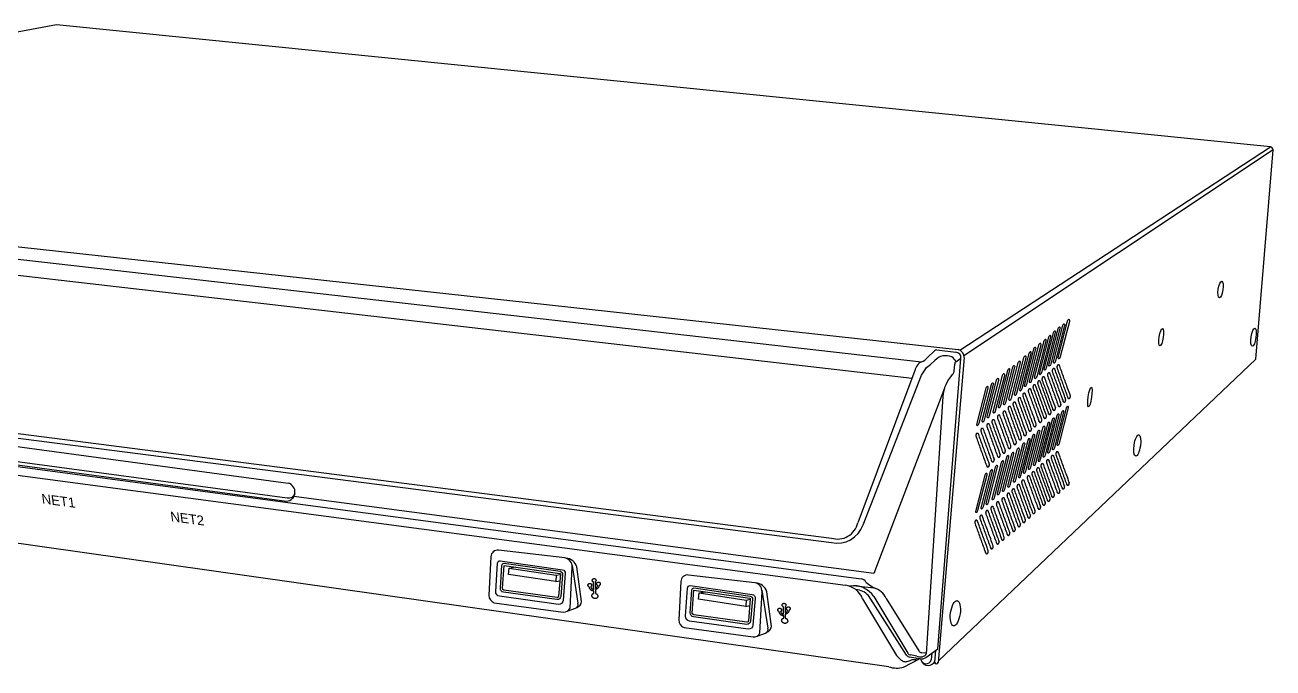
# Model space of a CAD drawing. Header units: millimetres. Extents: x 7106 to 73427, y -466 to 50348.
# Drawn here: x 59652 to 62122, y 19420 to 20692 of the extents above; entities that cross this region are included whole.
import ezdxf

# ---------------------------------------------------------------- set-up
doc = ezdxf.new("R2010")
doc.units = ezdxf.units.MM
doc.layers.add('Cotas', color=1, linetype='Continuous')
doc.styles.get("Standard").update_dxf_attribs({"font": 'arial.ttf'})

# ---------------------------------------------------------------- blocks, each defined once
blk = doc.blocks.new('NVR VIVOTEK')
blk.add_wipeout([(681.2, 646.2), (1431, 632.8), (1449.7, 632.5), (1452.1, 631.3), (1452.9, 630.2), (1453.2, 629), (1453.2, 364), (1445.2, 355), (1087.6, -45.4), (1086.1, -47.1), (1085.6, -50), (1084.4, -51.3), (1083.5, -51.4), (1082.2, -51), (1075.3, -54.1), (1072.2, -54.5), (1069.7, -54.1), (1067, -52.6), (1064.4, -49.4), (1063.9, -48.3), (1063.5, -47), (1061.9, -46.9), (1042.8, -59), (1041.3, -59.5), (1036.8, -60.6), (1031.9, -60.9), (1027, -60.6), (-1024.2, 60), (-1047.3, 73.7), (-1049.6, 75.4), (-1051.3, 77.5), (-1052.3, 79.4), (-1052.7, 80.5), (-1053.4, 86.8), (-1080.5, 355.4), (-1079.6, 364.6), (-1077.6, 369.3), (-1075.4, 372.5), (-1072.5, 375.4), (-1070.1, 377.2), (-1065.3, 379.6), (-1062.7, 385.5), (-1061.9, 388.2), (-1060.6, 391.2), (-1059.1, 393.6), (-1057.2, 395.9), (-1053.9, 398.8), (-1050.1, 401), (-1047.3, 402), (-1038.9, 404.2), (-90, 659.3), (-87.6, 659.9), (-87.3, 660), (-80.6, 659.9)])
at = {"layer": 'Cotas'}
for p, q in [((-87.3, 660), (-1047.3, 402)), ((1449.7, 632.5), (-87.3, 660)), ((1080.5, 344.9), (1449.7, 632.5)), ((1453.2, 629), (1086.4, 338.2)), ((1453.2, 364), (1453.2, 629)), ((-1047.3, 402), (1078.3, 345.6)), ((-1060.6, 391.2), (1033.8, 326.5)), ((-1067.1, 372.7), (1023.5, 304.7)), ((1085.8, -47.5), (1453.2, 364)), ((1040.8, 332.5), (1048.8, 341.5)), ((1051.8, 343), (1075.8, 342)), ((1076.8, 330), (1082.8, 335)), ((1083.8, -32.5), (1082.8, 334.5)), ((1086.8, 336), (1085.8, -49.5)), ((1035.2, 309.5), (1038.2, 315)), ((1038.2, 315), (1040.7, 319.5)), ((1040.7, 319.5), (1045.2, 324)), ((1045.2, 324), (1050.5, 329.2)), ((1073.8, 313.5), (1074.6, 314.6)), ((1075.8, 318), (1075.8, 327)), ((1026.2, 314.5), (970.2, 117.5)), ((977.2, 115.5), (1035.2, 309.5)), ((1065.3, 295.5), (995.7, 55.5)), ((1064.2, 285), (1069.8, -40)), ((-1018.2, 185), (938.8, 95.5)), ((-1016.2, 179), (939.2, 90)), ((-1011.8, 148), (980.2, 47.5)), ((-462.2, 145.5), (250.8, 108.5)), ((-1015.2, 136.5), (961.2, 38)), ((-455.7, 126.7), (251, 90)), ((-462.2, 122.5), (250.8, 85.5)), ((995.7, 55.5), (259.6, 92.4)), ((1024.2, -60), (-1024.2, 60)), ((616, 34.5), (627.2, -12.5)), ((631.7, -10), (622.2, 33)), ((974.4, 38.1), (997.2, 37.5)), ((537.2, 24.5), (544.8, 26.7)), ((597.2, 20.5), (602.2, 21.9)), ((857, 23), (868.2, -24)), ((872.8, -21.5), (863.2, 21.5)), ((984.2, 22.5), (1032.8, -45)), ((1045.2, -43.5), (991.4, 27.3)), ((998.2, 26.5), (1046.8, -41)), ((1013.8, 25.5), (1060.2, -37)), ((597.2, 12.5), (602.2, 13.9)), ((778.2, 13), (785.8, 15.2)), ((838.2, 9), (843.2, 10.4)), ((838.2, 1), (843.2, 2.4)), ((614.7, -23.6), (624.8, -19)), ((855.7, -35.1), (865.8, -30.5)), ((1042.8, -59), (1062, -46.9)), ((1062.8, -47), (1049.2, -46)), ((1058.2, -44), (1050.2, -43)), ((1056.2, -48.5), (1059.1, -46.7)), ((1063.8, -39), (1069.7, -38.9)), ((1068.2, -42.5), (1065.3, -44.1)), ((1069.8, -44.5), (1083.8, -32.5)), ((1076.8, -38.5), (1076.8, -47)), ((1081.2, -35), (1081.2, -49.5))]:
    blk.add_line(p, q, dxfattribs=at)
for points in [[(1206, 344.8, 0.276984), (1207.8, 347.5), (1215.6, 392.8, 0.160846), (1215.4, 394.2, 0.465355), (1213.6, 394.2, 0.199077), (1212.5, 392.3), (1204.5, 345.8, 0.535184)], [(1189.5, 328.8, 0.276984), (1191.3, 331.5), (1199.1, 376.8, 0.160846), (1198.9, 378.2, 0.465355), (1197.1, 378.2, 0.199077), (1196, 376.3), (1188, 329.8, 0.535184)], [(1195, 334.3, 0.276984), (1196.8, 337), (1204.6, 382.3, 0.160846), (1204.4, 383.7, 0.465355), (1202.6, 383.7, 0.199077), (1201.5, 381.8), (1193.5, 335.3, 0.535184)], [(1200.5, 338.8, 0.276984), (1202.3, 341.5), (1210.1, 386.8, 0.160846), (1209.9, 388.2, 0.465355), (1208.1, 388.2, 0.199077), (1207, 386.3), (1199, 339.8, 0.535184)], [(1178.5, 317.3, 0.276984), (1180.3, 320), (1188.1, 365.3, 0.160846), (1187.9, 366.7, 0.465355), (1186.1, 366.7, 0.199077), (1185, 364.8), (1177, 318.3, 0.535184)], [(1184, 322.8, 0.276984), (1185.8, 325.5), (1193.6, 370.8, 0.160846), (1193.4, 372.2, 0.465355), (1191.6, 372.2, 0.199077), (1190.5, 370.3), (1182.5, 323.8, 0.535184)], [(1161, 300.3, 0.276984), (1162.8, 303), (1170.6, 348.3, 0.160846), (1170.4, 349.7, 0.465355), (1168.6, 349.7, 0.199077), (1167.5, 347.8), (1159.5, 301.3, 0.535184)], [(1166.5, 306.3, 0.276984), (1168.3, 309), (1176.1, 354.3, 0.160846), (1175.9, 355.7, 0.465355), (1174.1, 355.7, 0.199077), (1173, 353.8), (1165, 307.3, 0.535184)], [(1172.5, 311.8, 0.276984), (1174.3, 314.5), (1182.1, 359.8, 0.160846), (1181.9, 361.2, 0.465355), (1180.1, 361.2, 0.199077), (1179, 359.3), (1171, 312.8, 0.535184)], [(1142, 281.3, 0.276984), (1143.8, 284), (1151.6, 329.3, 0.160846), (1151.4, 330.7, 0.465355), (1149.6, 330.7, 0.199077), (1148.5, 328.8), (1140.5, 282.3, 0.535184)], [(1148.5, 287.3, 0.276984), (1150.3, 290), (1158.1, 335.3, 0.160846), (1157.9, 336.7, 0.465355), (1156.1, 336.7, 0.199077), (1155, 334.8), (1147, 288.3, 0.535184)], [(1155, 294.3, 0.276984), (1156.8, 297), (1164.6, 342.3, 0.160846), (1164.4, 343.7, 0.465355), (1162.6, 343.7, 0.199077), (1161.5, 341.8), (1153.5, 295.3, 0.535184)], [(1130, 269.8, 0.276984), (1131.8, 272.5), (1139.6, 317.8, 0.160846), (1139.4, 319.2, 0.465355), (1137.6, 319.2, 0.199077), (1136.5, 317.3), (1128.5, 270.8, 0.535184)], [(1136, 276.8, 0.276984), (1137.8, 279.5), (1145.6, 324.8, 0.160846), (1145.4, 326.2, 0.465355), (1143.6, 326.2, 0.199077), (1142.5, 324.3), (1134.5, 277.8, 0.535184)], [(1110.6, 252.2, 0.276984), (1112.3, 255), (1120.1, 300.2, 0.160846), (1120, 301.6, 0.465355), (1118.2, 301.6, 0.199077), (1117.1, 299.7), (1109.1, 253.2, 0.535184)], [(1117, 257.3, 0.276984), (1118.8, 260), (1126.6, 305.3, 0.160846), (1126.4, 306.7, 0.465355), (1124.6, 306.7, 0.199077), (1123.5, 304.8), (1115.5, 258.3, 0.535184)], [(1123, 263.3, 0.276984), (1124.8, 266), (1132.6, 311.3, 0.160846), (1132.4, 312.7, 0.465355), (1130.6, 312.7, 0.199077), (1129.5, 310.8), (1121.5, 264.3, 0.535184)], [(1213.7, 235.6, 0.276984), (1215.4, 238.3), (1223.2, 283.6, 0.160846), (1223, 285, 0.465355), (1221.2, 285, 0.199077), (1220.2, 283.1), (1212.2, 236.6, 0.535184)], [(1197.2, 219.6, 0.276984), (1198.9, 222.3), (1206.7, 267.6, 0.160846), (1206.5, 269, 0.465355), (1204.7, 269, 0.199077), (1203.7, 267.1), (1195.7, 220.6, 0.535184)], [(1202.7, 225.1, 0.276984), (1204.4, 227.8), (1212.2, 273.1, 0.160846), (1212, 274.5, 0.465355), (1210.2, 274.5, 0.199077), (1209.2, 272.6), (1201.2, 226.1, 0.535184)], [(1208.2, 229.6, 0.276984), (1209.9, 232.3), (1217.7, 277.6, 0.160846), (1217.5, 279, 0.465355), (1215.7, 279, 0.199077), (1214.7, 277.1), (1206.7, 230.6, 0.535184)], [(1180.2, 202.6, 0.276984), (1181.9, 205.3), (1189.7, 250.6, 0.160846), (1189.5, 252, 0.465355), (1187.7, 252, 0.199077), (1186.7, 250.1), (1178.7, 203.6, 0.535184)], [(1186.2, 208.1, 0.276984), (1187.9, 210.8), (1195.7, 256.1, 0.160846), (1195.5, 257.5, 0.465355), (1193.7, 257.5, 0.199077), (1192.7, 255.6), (1184.7, 209.1, 0.535184)], [(1191.7, 213.6, 0.276984), (1193.4, 216.3), (1201.2, 261.6, 0.160846), (1201, 263, 0.465355), (1199.2, 263, 0.199077), (1198.2, 261.1), (1190.2, 214.6, 0.535184)], [(1168.7, 191.1, 0.276984), (1170.4, 193.8), (1178.2, 239.1, 0.160846), (1178, 240.5, 0.465355), (1176.2, 240.5, 0.199077), (1175.2, 238.6), (1167.2, 192.1, 0.535184)], [(1174.2, 197.1, 0.276984), (1175.9, 199.8), (1183.7, 245.1, 0.160846), (1183.5, 246.5, 0.465355), (1181.7, 246.5, 0.199077), (1180.7, 244.6), (1172.7, 198.1, 0.535184)], [(1149.7, 172.1, 0.276984), (1151.4, 174.8), (1159.2, 220.1, 0.160846), (1159, 221.5, 0.465355), (1157.2, 221.5, 0.199077), (1156.2, 219.6), (1148.2, 173.1, 0.535184)], [(1156.2, 178.1, 0.276984), (1157.9, 180.8), (1165.7, 226.1, 0.160846), (1165.5, 227.5, 0.465355), (1163.7, 227.5, 0.199077), (1162.7, 225.6), (1154.7, 179.1, 0.535184)], [(1162.7, 185.1, 0.276984), (1164.4, 187.8), (1172.2, 233.1, 0.160846), (1172, 234.5, 0.465355), (1170.2, 234.5, 0.199077), (1169.2, 232.6), (1161.2, 186.1, 0.535184)], [(1137.7, 160.6, 0.276984), (1139.4, 163.3), (1147.2, 208.6, 0.160846), (1147, 210, 0.465355), (1145.2, 210, 0.199077), (1144.2, 208.1), (1136.2, 161.6, 0.535184)], [(1143.7, 167.6, 0.276984), (1145.4, 170.3), (1153.2, 215.6, 0.160846), (1153, 217, 0.465355), (1151.2, 217, 0.199077), (1150.2, 215.1), (1142.2, 168.6, 0.535184)], [(1118.2, 143, 0.276984), (1120, 145.7), (1127.8, 191, 0.160846), (1127.6, 192.4, 0.465355), (1125.8, 192.4, 0.199077), (1124.8, 190.5), (1116.8, 144, 0.535184)], [(1124.7, 148.1, 0.276984), (1126.4, 150.8), (1134.2, 196.1, 0.160846), (1134, 197.5, 0.465355), (1132.2, 197.5, 0.199077), (1131.2, 195.6), (1123.2, 149.1, 0.535184)], [(1130.7, 154.1, 0.276984), (1132.4, 156.8), (1140.2, 202.1, 0.160846), (1140, 203.5, 0.465355), (1138.2, 203.5, 0.199077), (1137.2, 201.6), (1129.2, 155.1, 0.535184)], [(513.2, 37), (514.7, -11.5, 0.344661), (522.2, -20.5), (609.8, -25, 0.338993), (617.8, -19.5), (616.2, 32.5, 0.384708), (606.3, 43.1), (522.2, 45.9, 0.457014)], [(525.2, 32.9), (604.3, 28.1, -0.421022), (608.2, 23.5), (608.2, -10.5, -0.411416), (602.8, -15.9), (528.2, -11.8, -0.395487), (522.7, -6), (522.2, 29.5, -0.366762)], [(754.2, 25.5), (755.8, -23, 0.344661), (763.2, -32), (850.8, -36.5, 0.338993), (858.8, -31), (857.2, 21, 0.384708), (847.3, 31.6), (763.2, 34.4, 0.457014)], [(604.9, 22.1), (604.9, -5.6, -0.411416), (600.4, -10), (532.8, -6.2, -0.395487), (528.3, -1.4), (527.9, 27.4, -0.366762), (530.3, 30.2), (601.6, 25.8, -0.421022)], [(602.2, 22.2), (602.2, -5.6, -0.400079), (600.5, -7.3), (532.9, -3.5, -0.396226), (530.9, -1.4), (530.6, 27.4, -0.169498), (530.6, 27.5), (601.5, 23.1, -0.449064)], [(766.2, 21.4), (845.3, 16.6, -0.421022), (849.2, 12), (849.2, -22, -0.411416), (843.8, -27.4), (769.2, -23.3, -0.395487), (763.7, -17.5), (763.2, 18, -0.366762)], [(845.9, 10.6), (845.9, -17.1, -0.411416), (841.4, -21.5), (773.8, -17.7, -0.395487), (769.3, -12.9), (768.9, 15.9, -0.366762), (771.3, 18.7), (842.6, 14.3, -0.421022)], [(843.2, 10.7), (843.2, -17.1, -0.400079), (841.5, -18.8), (773.9, -15, -0.396226), (771.9, -12.9), (771.6, 15.9, -0.169498), (771.6, 16), (842.5, 11.6, -0.449064)]]:
    blk.add_lwpolyline(points, format="xyb", close=True, dxfattribs=at)
for points in [[(537.2, 24.5), (597.2, 20.5), (597.2, 12.5), (537.2, 16.5)], [(778.2, 13), (838.2, 9), (838.2, 1), (778.2, 5)]]:
    blk.add_lwpolyline(points, close=True, dxfattribs=at)
for centre, radius, start, end in [((1449.2, 628.4), 4.12, 8.1301, 81.8699), ((1029.3, 338.8), 13.1, 289.9831, 331.2195), ((1052.2, 338.4), 4.61, 95.2141, 137.916), ((1065.1, 318.5), 18.1, 70.0381, 143.6904), ((1065.2, 323.9), 13.1, 27.7076, 62.2924), ((1075.8, 335), 7.02, 356.0501, 90), ((1076.6, 335.6), 10.2, 2.5179, 80.5468), ((1042.3, 312.8), 16.1, 122.0054, 173.9839), ((1070.1, 318), 5.64, 323.3695, 0.4115), ((1079.2, 327.5), 3.54, 135, 188.1301), ((1108.9, 285.9), 44.7, 141.9112, 181.2189), ((944.6, 120.7), 25.8, 256.8874, 352.9745), ((943.8, 124.3), 34.6, 262.4762, 345.2512), ((248.9, 97), 11.6, 279.1416, 80.8584), ((252.7, 97.7), 7.89, 257.5491, 354.7498), ((980, 39.2), 8.29, 35.2695, 88.129), ((607.8, 27.5), 15.4, 20.9565, 91.8625), ((959.7, 10.9), 27.1, 25.2735, 86.7734), ((974.4, 7.8), 30.3, 38.1719, 104.569), ((974.8, 7.8), 25.6, 49.4424, 89.8627), ((1016.1, 81.7), 47.8, 232.125, 252.5863), ((992.5, 13.6), 24.4, 29.2552, 78.6901), ((848.8, 16), 15.4, 20.9565, 91.8625), ((622.8, -14.5), 4.92, 293.9625, 23.9625), ((622.8, -9.7), 8.92, 292.4138, 358.2752), ((863.8, -26), 4.92, 293.9625, 23.9625), ((863.8, -21.2), 8.92, 292.4138, 358.2752), ((1051.1, -38.6), 7.64, 220.0255, 255.9638), ((1050.2, -38.9), 4.06, 210.5102, 270), ((1062, -25.7), 18.7, 258.491, 280.2421), ((1064.3, -34), 5.08, 216.8699, 263.6403), ((1063.5, -37.9), 9.1, 265.5367, 313.7709), ((1070.1, -45.7), 6.77, 191.1797, 348.8203), ((1066.9, -40), 2.83, 298.0725, 0), ((1031.9, -29.7), 31.3, 255.8588, 290.3293), ((1072.6, -45.5), 9.01, 205.21, 344.1992), ((1083.5, -49.2), 2.28, 188.7462, 350.9566)]:
    blk.add_arc(centre, radius, start, end, dxfattribs=at)
for centre, major_axis, ratio in [((1401.8, 448), (0.7, 10.5), 0.286663), ((1448.2, 391.5), (0.7, 11.5), 0.26292), ((1332.2, 382), (0.7, 11), 0.228897), ((1248.8, 299.5), (0.8, 12.5), 0.169442), ((1313.2, 243.5), (0.8, 13.5), 0.297405), ((1102.2, 14), (1, 16), 0.37686)]:
    blk.add_ellipse(centre, major_axis=major_axis, ratio=ratio, dxfattribs=at)
for points, weights, degree, knots in [([(1199.2, 327), (1198.5, 328.3), (1198.5, 329.7), (1199.3, 331), (1200, 331.7), (1201, 331.7), (1201.8, 331), (1207.3, 319), (1212.8, 307), (1218.3, 295), (1218.8, 293.5), (1218.8, 293.5), (1218.8, 292.5), (1218.4, 291.3), (1217.5, 290.4), (1216.3, 290.5), (1215.7, 291.1), (1215.5, 291.5), (1210.1, 303.3), (1204.7, 315.2), (1199.2, 327)], [1, 0.904721189163, 0.904721189163, 1, 0.804737854137, 0.804737854137, 1, 1, 1, 1, 1, 1, 1, 1, 1, 1, 1, 1, 1, 1, 1], 3, [0, 0, 0, 0, 1.082436, 1.082436, 1.082436, 2.653232, 2.653232, 2.653232, 3.653232, 3.653232, 3.653232, 5.153232, 6.153232, 7.153232, 8.567446, 9.567446, 10.817446, 10.817446, 10.817446, 11.817446, 11.817446, 11.817446, 11.817446]), ([(1204.8, 332), (1204, 333.3), (1204, 334.7), (1204.8, 336), (1205.5, 336.7), (1206.5, 336.7), (1207.3, 336), (1212.8, 324), (1218.3, 312), (1223.8, 300), (1224.3, 298.5), (1224.3, 298.5), (1224.3, 297.5), (1223.9, 296.3), (1223, 295.4), (1221.8, 295.5), (1221.2, 296.1), (1221, 296.5), (1215.6, 308.3), (1210.2, 320.2), (1204.8, 332)], [1, 0.904721189163, 0.904721189163, 1, 0.804737854137, 0.804737854137, 1, 1, 1, 1, 1, 1, 1, 1, 1, 1, 1, 1, 1, 1, 1], 3, [0, 0, 0, 0, 1.082436, 1.082436, 1.082436, 2.653232, 2.653232, 2.653232, 3.653232, 3.653232, 3.653232, 5.153232, 6.153232, 7.153232, 8.567446, 9.567446, 10.817446, 10.817446, 10.817446, 11.817446, 11.817446, 11.817446, 11.817446]), ([(1182.2, 310), (1181.5, 311.3), (1181.5, 312.7), (1182.3, 314), (1183, 314.7), (1184, 314.7), (1184.8, 314), (1190.3, 302), (1195.8, 290), (1201.3, 278), (1201.8, 276.5), (1201.8, 276.5), (1201.8, 275.5), (1201.4, 274.3), (1200.5, 273.4), (1199.3, 273.5), (1198.7, 274.1), (1198.5, 274.5), (1193.1, 286.3), (1187.7, 298.2), (1182.2, 310)], [1, 0.904721189163, 0.904721189163, 1, 0.804737854137, 0.804737854137, 1, 1, 1, 1, 1, 1, 1, 1, 1, 1, 1, 1, 1, 1, 1], 3, [0, 0, 0, 0, 1.082436, 1.082436, 1.082436, 2.653232, 2.653232, 2.653232, 3.653232, 3.653232, 3.653232, 5.153232, 6.153232, 7.153232, 8.567446, 9.567446, 10.817446, 10.817446, 10.817446, 11.817446, 11.817446, 11.817446, 11.817446]), ([(1187.2, 315.5), (1186.5, 316.8), (1186.5, 318.2), (1187.3, 319.5), (1188, 320.2), (1189, 320.2), (1189.8, 319.5), (1195.3, 307.5), (1200.8, 295.5), (1206.3, 283.5), (1206.8, 282), (1206.8, 282), (1206.8, 281), (1206.4, 279.8), (1205.5, 278.9), (1204.3, 279), (1203.7, 279.6), (1203.5, 280), (1198.1, 291.8), (1192.7, 303.7), (1187.2, 315.5)], [1, 0.904721189163, 0.904721189163, 1, 0.804737854137, 0.804737854137, 1, 1, 1, 1, 1, 1, 1, 1, 1, 1, 1, 1, 1, 1, 1], 3, [0, 0, 0, 0, 1.082436, 1.082436, 1.082436, 2.653232, 2.653232, 2.653232, 3.653232, 3.653232, 3.653232, 5.153232, 6.153232, 7.153232, 8.567446, 9.567446, 10.817446, 10.817446, 10.817446, 11.817446, 11.817446, 11.817446, 11.817446]), ([(1193.8, 321), (1193, 322.3), (1193, 323.7), (1193.8, 325), (1194.5, 325.7), (1195.5, 325.7), (1196.3, 325), (1201.8, 313), (1207.3, 301), (1212.8, 289), (1213.3, 287.5), (1213.3, 287.5), (1213.3, 286.5), (1212.9, 285.3), (1212, 284.4), (1210.8, 284.5), (1210.2, 285.1), (1210, 285.5), (1204.6, 297.3), (1199.2, 309.2), (1193.8, 321)], [1, 0.904721189163, 0.904721189163, 1, 0.804737854137, 0.804737854137, 1, 1, 1, 1, 1, 1, 1, 1, 1, 1, 1, 1, 1, 1, 1], 3, [0, 0, 0, 0, 1.082436, 1.082436, 1.082436, 2.653232, 2.653232, 2.653232, 3.653232, 3.653232, 3.653232, 5.153232, 6.153232, 7.153232, 8.567446, 9.567446, 10.817446, 10.817446, 10.817446, 11.817446, 11.817446, 11.817446, 11.817446]), ([(1171.2, 299), (1170.5, 300.3), (1170.5, 301.7), (1171.3, 303), (1172, 303.7), (1173, 303.7), (1173.8, 303), (1179.3, 291), (1184.8, 279), (1190.3, 267), (1190.8, 265.5), (1190.8, 265.5), (1190.8, 264.5), (1190.4, 263.3), (1189.5, 262.4), (1188.3, 262.5), (1187.7, 263.1), (1187.5, 263.5), (1182.1, 275.3), (1176.7, 287.2), (1171.2, 299)], [1, 0.904721189163, 0.904721189163, 1, 0.804737854137, 0.804737854137, 1, 1, 1, 1, 1, 1, 1, 1, 1, 1, 1, 1, 1, 1, 1], 3, [0, 0, 0, 0, 1.082436, 1.082436, 1.082436, 2.653232, 2.653232, 2.653232, 3.653232, 3.653232, 3.653232, 5.153232, 6.153232, 7.153232, 8.567446, 9.567446, 10.817446, 10.817446, 10.817446, 11.817446, 11.817446, 11.817446, 11.817446]), ([(1176.8, 304.5), (1176, 305.8), (1176, 307.2), (1176.8, 308.5), (1177.5, 309.2), (1178.5, 309.2), (1179.3, 308.5), (1184.8, 296.5), (1190.3, 284.5), (1195.8, 272.5), (1196.3, 271), (1196.3, 271), (1196.3, 270), (1195.9, 268.8), (1195, 267.9), (1193.8, 268), (1193.2, 268.6), (1193, 269), (1187.6, 280.8), (1182.2, 292.7), (1176.8, 304.5)], [1, 0.904721189163, 0.904721189163, 1, 0.804737854137, 0.804737854137, 1, 1, 1, 1, 1, 1, 1, 1, 1, 1, 1, 1, 1, 1, 1], 3, [0, 0, 0, 0, 1.082436, 1.082436, 1.082436, 2.653232, 2.653232, 2.653232, 3.653232, 3.653232, 3.653232, 5.153232, 6.153232, 7.153232, 8.567446, 9.567446, 10.817446, 10.817446, 10.817446, 11.817446, 11.817446, 11.817446, 11.817446]), ([(1153.4, 280.8), (1152.7, 282.1), (1152.7, 283.5), (1153.5, 284.8), (1154.2, 285.5), (1155.2, 285.5), (1156, 284.8), (1161.5, 272.8), (1167, 260.8), (1172.5, 248.8), (1173, 247.3), (1173, 247.3), (1173, 246.3), (1172.6, 245.1), (1171.7, 244.2), (1170.5, 244.3), (1169.9, 244.9), (1169.7, 245.3), (1164.3, 257.1), (1158.9, 269), (1153.4, 280.8)], [1, 0.904721189163, 0.904721189163, 1, 0.804737854137, 0.804737854137, 1, 1, 1, 1, 1, 1, 1, 1, 1, 1, 1, 1, 1, 1, 1], 3, [0, 0, 0, 0, 1.082436, 1.082436, 1.082436, 2.653232, 2.653232, 2.653232, 3.653232, 3.653232, 3.653232, 5.153232, 6.153232, 7.153232, 8.567446, 9.567446, 10.817446, 10.817446, 10.817446, 11.817446, 11.817446, 11.817446, 11.817446]), ([(1159.4, 286.9), (1158.6, 288.1), (1158.6, 289.6), (1159.4, 290.9), (1160.1, 291.6), (1161.2, 291.6), (1161.9, 290.9), (1167.4, 278.9), (1172.9, 266.9), (1178.4, 254.9), (1178.9, 253.4), (1178.9, 253.4), (1178.9, 252.4), (1178.6, 251.2), (1177.6, 250.3), (1176.4, 250.4), (1175.9, 251), (1175.7, 251.4), (1170.2, 263.2), (1164.8, 275), (1159.4, 286.9)], [1, 0.904721189163, 0.904721189163, 1, 0.804737854137, 0.804737854137, 1, 1, 1, 1, 1, 1, 1, 1, 1, 1, 1, 1, 1, 1, 1], 3, [0, 0, 0, 0, 1.082436, 1.082436, 1.082436, 2.653232, 2.653232, 2.653232, 3.653232, 3.653232, 3.653232, 5.153232, 6.153232, 7.153232, 8.567446, 9.567446, 10.817446, 10.817446, 10.817446, 11.817446, 11.817446, 11.817446, 11.817446]), ([(1164.8, 293), (1164, 294.3), (1164, 295.7), (1164.8, 297), (1165.5, 297.7), (1166.5, 297.7), (1167.3, 297), (1172.8, 285), (1178.3, 273), (1183.8, 261), (1184.3, 259.5), (1184.3, 259.5), (1184.3, 258.5), (1183.9, 257.3), (1183, 256.4), (1181.8, 256.5), (1181.2, 257.1), (1181, 257.5), (1175.6, 269.3), (1170.2, 281.2), (1164.8, 293)], [1, 0.904721189163, 0.904721189163, 1, 0.804737854137, 0.804737854137, 1, 1, 1, 1, 1, 1, 1, 1, 1, 1, 1, 1, 1, 1, 1], 3, [0, 0, 0, 0, 1.082436, 1.082436, 1.082436, 2.653232, 2.653232, 2.653232, 3.653232, 3.653232, 3.653232, 5.153232, 6.153232, 7.153232, 8.567446, 9.567446, 10.817446, 10.817446, 10.817446, 11.817446, 11.817446, 11.817446, 11.817446]), ([(1135.2, 263), (1134.5, 264.3), (1134.5, 265.7), (1135.3, 267), (1136, 267.7), (1137, 267.7), (1137.8, 267), (1143.3, 255), (1148.8, 243), (1154.3, 231), (1154.8, 229.5), (1154.8, 229.5), (1154.8, 228.5), (1154.4, 227.3), (1153.5, 226.4), (1152.3, 226.5), (1151.7, 227.1), (1151.5, 227.5), (1146.1, 239.3), (1140.7, 251.2), (1135.2, 263)], [1, 0.904721189163, 0.904721189163, 1, 0.804737854137, 0.804737854137, 1, 1, 1, 1, 1, 1, 1, 1, 1, 1, 1, 1, 1, 1, 1], 3, [0, 0, 0, 0, 1.082436, 1.082436, 1.082436, 2.653232, 2.653232, 2.653232, 3.653232, 3.653232, 3.653232, 5.153232, 6.153232, 7.153232, 8.567446, 9.567446, 10.817446, 10.817446, 10.817446, 11.817446, 11.817446, 11.817446, 11.817446]), ([(1141.8, 268.5), (1141, 269.8), (1141, 271.2), (1141.8, 272.5), (1142.5, 273.2), (1143.5, 273.2), (1144.3, 272.5), (1149.8, 260.5), (1155.3, 248.5), (1160.8, 236.5), (1161.3, 235), (1161.3, 235), (1161.3, 234), (1160.9, 232.8), (1160, 231.9), (1158.8, 232), (1158.2, 232.6), (1158, 233), (1152.6, 244.8), (1147.2, 256.7), (1141.8, 268.5)], [1, 0.904721189163, 0.904721189163, 1, 0.804737854137, 0.804737854137, 1, 1, 1, 1, 1, 1, 1, 1, 1, 1, 1, 1, 1, 1, 1], 3, [0, 0, 0, 0, 1.082436, 1.082436, 1.082436, 2.653232, 2.653232, 2.653232, 3.653232, 3.653232, 3.653232, 5.153232, 6.153232, 7.153232, 8.567446, 9.567446, 10.817446, 10.817446, 10.817446, 11.817446, 11.817446, 11.817446, 11.817446]), ([(1147.8, 275), (1147, 276.3), (1147, 277.7), (1147.8, 279), (1148.5, 279.7), (1149.5, 279.7), (1150.3, 279), (1155.8, 267), (1161.3, 255), (1166.8, 243), (1167.3, 241.5), (1167.3, 241.5), (1167.3, 240.5), (1166.9, 239.3), (1166, 238.4), (1164.8, 238.5), (1164.2, 239.1), (1164, 239.5), (1158.6, 251.3), (1153.2, 263.2), (1147.8, 275)], [1, 0.904721189163, 0.904721189163, 1, 0.804737854137, 0.804737854137, 1, 1, 1, 1, 1, 1, 1, 1, 1, 1, 1, 1, 1, 1, 1], 3, [0, 0, 0, 0, 1.082436, 1.082436, 1.082436, 2.653232, 2.653232, 2.653232, 3.653232, 3.653232, 3.653232, 5.153232, 6.153232, 7.153232, 8.567446, 9.567446, 10.817446, 10.817446, 10.817446, 11.817446, 11.817446, 11.817446, 11.817446]), ([(1122.8, 251), (1122, 252.3), (1122, 253.7), (1122.8, 255), (1123.5, 255.7), (1124.5, 255.7), (1125.3, 255), (1130.8, 243), (1136.3, 231), (1141.8, 219), (1142.3, 217.5), (1142.3, 217.5), (1142.3, 216.5), (1141.9, 215.3), (1141, 214.4), (1139.8, 214.5), (1139.2, 215.1), (1139, 215.5), (1133.6, 227.3), (1128.2, 239.2), (1122.8, 251)], [1, 0.904721189163, 0.904721189163, 1, 0.804737854137, 0.804737854137, 1, 1, 1, 1, 1, 1, 1, 1, 1, 1, 1, 1, 1, 1, 1], 3, [0, 0, 0, 0, 1.082436, 1.082436, 1.082436, 2.653232, 2.653232, 2.653232, 3.653232, 3.653232, 3.653232, 5.153232, 6.153232, 7.153232, 8.567446, 9.567446, 10.817446, 10.817446, 10.817446, 11.817446, 11.817446, 11.817446, 11.817446]), ([(1128.8, 256.5), (1128, 257.8), (1128, 259.2), (1128.8, 260.5), (1129.5, 261.2), (1130.5, 261.2), (1131.3, 260.5), (1136.8, 248.5), (1142.3, 236.5), (1147.8, 224.5), (1148.3, 223), (1148.3, 223), (1148.3, 222), (1147.9, 220.8), (1147, 219.9), (1145.8, 220), (1145.2, 220.6), (1145, 221), (1139.6, 232.8), (1134.2, 244.7), (1128.8, 256.5)], [1, 0.904721189163, 0.904721189163, 1, 0.804737854137, 0.804737854137, 1, 1, 1, 1, 1, 1, 1, 1, 1, 1, 1, 1, 1, 1, 1], 3, [0, 0, 0, 0, 1.082436, 1.082436, 1.082436, 2.653232, 2.653232, 2.653232, 3.653232, 3.653232, 3.653232, 5.153232, 6.153232, 7.153232, 8.567446, 9.567446, 10.817446, 10.817446, 10.817446, 11.817446, 11.817446, 11.817446, 11.817446]), ([(1110.1, 237.7), (1109.3, 239), (1109.3, 240.4), (1110.1, 241.7), (1110.8, 242.4), (1111.9, 242.4), (1112.6, 241.7), (1118.1, 229.7), (1123.6, 217.7), (1129.1, 205.7), (1129.6, 204.2), (1129.6, 204.2), (1129.6, 203.2), (1129.3, 202), (1128.3, 201.1), (1127.1, 201.2), (1126.5, 201.8), (1126.3, 202.2), (1120.9, 214), (1115.5, 225.9), (1110.1, 237.7)], [1, 0.904721189163, 0.904721189163, 1, 0.804737854137, 0.804737854137, 1, 1, 1, 1, 1, 1, 1, 1, 1, 1, 1, 1, 1, 1, 1], 3, [0, 0, 0, 0, 1.082436, 1.082436, 1.082436, 2.653232, 2.653232, 2.653232, 3.653232, 3.653232, 3.653232, 5.153232, 6.153232, 7.153232, 8.567446, 9.567446, 10.817446, 10.817446, 10.817446, 11.817446, 11.817446, 11.817446, 11.817446]), ([(1115.8, 244.5), (1115, 245.8), (1115, 247.2), (1115.8, 248.5), (1116.5, 249.2), (1117.5, 249.2), (1118.3, 248.5), (1123.8, 236.5), (1129.3, 224.5), (1134.8, 212.5), (1135.3, 211), (1135.3, 211), (1135.3, 210), (1134.9, 208.8), (1134, 207.9), (1132.8, 208), (1132.2, 208.6), (1132, 209), (1126.6, 220.8), (1121.2, 232.7), (1115.8, 244.5)], [1, 0.904721189163, 0.904721189163, 1, 0.804737854137, 0.804737854137, 1, 1, 1, 1, 1, 1, 1, 1, 1, 1, 1, 1, 1, 1, 1], 3, [0, 0, 0, 0, 1.082436, 1.082436, 1.082436, 2.653232, 2.653232, 2.653232, 3.653232, 3.653232, 3.653232, 5.153232, 6.153232, 7.153232, 8.567446, 9.567446, 10.817446, 10.817446, 10.817446, 11.817446, 11.817446, 11.817446, 11.817446]), ([(1206.9, 217.8), (1206.1, 219.1), (1206.2, 220.5), (1206.9, 221.8), (1207.6, 222.5), (1208.7, 222.5), (1209.4, 221.8), (1214.9, 209.8), (1220.4, 197.8), (1225.9, 185.8), (1226.4, 184.3), (1226.4, 184.3), (1226.4, 183.3), (1226.1, 182.1), (1225.1, 181.2), (1223.9, 181.3), (1223.4, 181.9), (1223.2, 182.3), (1217.7, 194.1), (1212.3, 206), (1206.9, 217.8)], [1, 0.904721189163, 0.904721189163, 1, 0.804737854137, 0.804737854137, 1, 1, 1, 1, 1, 1, 1, 1, 1, 1, 1, 1, 1, 1, 1], 3, [0, 0, 0, 0, 1.082436, 1.082436, 1.082436, 2.653232, 2.653232, 2.653232, 3.653232, 3.653232, 3.653232, 5.153232, 6.153232, 7.153232, 8.567446, 9.567446, 10.817446, 10.817446, 10.817446, 11.817446, 11.817446, 11.817446, 11.817446]), ([(1212.4, 222.8), (1211.6, 224.1), (1211.7, 225.5), (1212.4, 226.8), (1213.1, 227.5), (1214.2, 227.5), (1214.9, 226.8), (1220.4, 214.8), (1225.9, 202.8), (1231.4, 190.8), (1231.9, 189.3), (1231.9, 189.3), (1231.9, 188.3), (1231.6, 187.1), (1230.6, 186.2), (1229.4, 186.3), (1228.9, 186.9), (1228.7, 187.3), (1223.2, 199.1), (1217.8, 211), (1212.4, 222.8)], [1, 0.904721189163, 0.904721189163, 1, 0.804737854137, 0.804737854137, 1, 1, 1, 1, 1, 1, 1, 1, 1, 1, 1, 1, 1, 1, 1], 3, [0, 0, 0, 0, 1.082436, 1.082436, 1.082436, 2.653232, 2.653232, 2.653232, 3.653232, 3.653232, 3.653232, 5.153232, 6.153232, 7.153232, 8.567446, 9.567446, 10.817446, 10.817446, 10.817446, 11.817446, 11.817446, 11.817446, 11.817446]), ([(1189.9, 200.8), (1189.1, 202.1), (1189.2, 203.5), (1189.9, 204.8), (1190.6, 205.5), (1191.7, 205.5), (1192.4, 204.8), (1197.9, 192.8), (1203.4, 180.8), (1208.9, 168.8), (1209.4, 167.3), (1209.4, 167.3), (1209.4, 166.3), (1209.1, 165.1), (1208.1, 164.2), (1206.9, 164.3), (1206.4, 164.9), (1206.2, 165.3), (1200.7, 177.1), (1195.3, 189), (1189.9, 200.8)], [1, 0.904721189163, 0.904721189163, 1, 0.804737854137, 0.804737854137, 1, 1, 1, 1, 1, 1, 1, 1, 1, 1, 1, 1, 1, 1, 1], 3, [0, 0, 0, 0, 1.082436, 1.082436, 1.082436, 2.653232, 2.653232, 2.653232, 3.653232, 3.653232, 3.653232, 5.153232, 6.153232, 7.153232, 8.567446, 9.567446, 10.817446, 10.817446, 10.817446, 11.817446, 11.817446, 11.817446, 11.817446]), ([(1194.9, 206.3), (1194.1, 207.6), (1194.2, 209), (1194.9, 210.3), (1195.6, 211), (1196.7, 211), (1197.4, 210.3), (1202.9, 198.3), (1208.4, 186.3), (1213.9, 174.3), (1214.4, 172.8), (1214.4, 172.8), (1214.4, 171.8), (1214.1, 170.6), (1213.1, 169.7), (1211.9, 169.8), (1211.4, 170.4), (1211.2, 170.8), (1205.7, 182.6), (1200.3, 194.5), (1194.9, 206.3)], [1, 0.904721189163, 0.904721189163, 1, 0.804737854137, 0.804737854137, 1, 1, 1, 1, 1, 1, 1, 1, 1, 1, 1, 1, 1, 1, 1], 3, [0, 0, 0, 0, 1.082436, 1.082436, 1.082436, 2.653232, 2.653232, 2.653232, 3.653232, 3.653232, 3.653232, 5.153232, 6.153232, 7.153232, 8.567446, 9.567446, 10.817446, 10.817446, 10.817446, 11.817446, 11.817446, 11.817446, 11.817446]), ([(1201.4, 211.8), (1200.6, 213.1), (1200.7, 214.5), (1201.4, 215.8), (1202.1, 216.5), (1203.2, 216.5), (1203.9, 215.8), (1209.4, 203.8), (1214.9, 191.8), (1220.4, 179.8), (1220.9, 178.3), (1220.9, 178.3), (1220.9, 177.3), (1220.6, 176.1), (1219.6, 175.2), (1218.4, 175.3), (1217.9, 175.9), (1217.7, 176.3), (1212.2, 188.1), (1206.8, 200), (1201.4, 211.8)], [1, 0.904721189163, 0.904721189163, 1, 0.804737854137, 0.804737854137, 1, 1, 1, 1, 1, 1, 1, 1, 1, 1, 1, 1, 1, 1, 1], 3, [0, 0, 0, 0, 1.082436, 1.082436, 1.082436, 2.653232, 2.653232, 2.653232, 3.653232, 3.653232, 3.653232, 5.153232, 6.153232, 7.153232, 8.567446, 9.567446, 10.817446, 10.817446, 10.817446, 11.817446, 11.817446, 11.817446, 11.817446]), ([(1172.4, 183.8), (1171.6, 185.1), (1171.7, 186.5), (1172.4, 187.8), (1173.1, 188.5), (1174.2, 188.5), (1174.9, 187.8), (1180.4, 175.8), (1185.9, 163.8), (1191.4, 151.8), (1191.9, 150.3), (1191.9, 150.3), (1191.9, 149.3), (1191.6, 148.1), (1190.6, 147.2), (1189.4, 147.3), (1188.9, 147.9), (1188.7, 148.3), (1183.2, 160.1), (1177.8, 172), (1172.4, 183.8)], [1, 0.904721189163, 0.904721189163, 1, 0.804737854137, 0.804737854137, 1, 1, 1, 1, 1, 1, 1, 1, 1, 1, 1, 1, 1, 1, 1], 3, [0, 0, 0, 0, 1.082436, 1.082436, 1.082436, 2.653232, 2.653232, 2.653232, 3.653232, 3.653232, 3.653232, 5.153232, 6.153232, 7.153232, 8.567446, 9.567446, 10.817446, 10.817446, 10.817446, 11.817446, 11.817446, 11.817446, 11.817446]), ([(1178.9, 189.8), (1178.1, 191.1), (1178.2, 192.5), (1178.9, 193.8), (1179.6, 194.5), (1180.7, 194.5), (1181.4, 193.8), (1186.9, 181.8), (1192.4, 169.8), (1197.9, 157.8), (1198.4, 156.3), (1198.4, 156.3), (1198.4, 155.3), (1198.1, 154.1), (1197.1, 153.2), (1195.9, 153.3), (1195.4, 153.9), (1195.2, 154.3), (1189.7, 166.1), (1184.3, 178), (1178.9, 189.8)], [1, 0.904721189163, 0.904721189163, 1, 0.804737854137, 0.804737854137, 1, 1, 1, 1, 1, 1, 1, 1, 1, 1, 1, 1, 1, 1, 1], 3, [0, 0, 0, 0, 1.082436, 1.082436, 1.082436, 2.653232, 2.653232, 2.653232, 3.653232, 3.653232, 3.653232, 5.153232, 6.153232, 7.153232, 8.567446, 9.567446, 10.817446, 10.817446, 10.817446, 11.817446, 11.817446, 11.817446, 11.817446]), ([(1184.4, 195.3), (1183.6, 196.6), (1183.7, 198), (1184.4, 199.3), (1185.1, 200), (1186.2, 200), (1186.9, 199.3), (1192.4, 187.3), (1197.9, 175.3), (1203.4, 163.3), (1203.9, 161.8), (1203.9, 161.8), (1203.9, 160.8), (1203.6, 159.6), (1202.6, 158.7), (1201.4, 158.8), (1200.9, 159.4), (1200.7, 159.8), (1195.2, 171.6), (1189.8, 183.5), (1184.4, 195.3)], [1, 0.904721189163, 0.904721189163, 1, 0.804737854137, 0.804737854137, 1, 1, 1, 1, 1, 1, 1, 1, 1, 1, 1, 1, 1, 1, 1], 3, [0, 0, 0, 0, 1.082436, 1.082436, 1.082436, 2.653232, 2.653232, 2.653232, 3.653232, 3.653232, 3.653232, 5.153232, 6.153232, 7.153232, 8.567446, 9.567446, 10.817446, 10.817446, 10.817446, 11.817446, 11.817446, 11.817446, 11.817446]), ([(1161.1, 171.6), (1160.3, 172.9), (1160.3, 174.3), (1161.1, 175.6), (1161.8, 176.3), (1162.9, 176.3), (1163.6, 175.6), (1169.1, 163.6), (1174.6, 151.6), (1180.1, 139.6), (1180.6, 138.1), (1180.6, 138.1), (1180.6, 137.1), (1180.3, 135.9), (1179.3, 135), (1178.1, 135.1), (1177.6, 135.7), (1177.4, 136.1), (1171.9, 147.9), (1166.5, 159.8), (1161.1, 171.6)], [1, 0.904721189163, 0.904721189163, 1, 0.804737854137, 0.804737854137, 1, 1, 1, 1, 1, 1, 1, 1, 1, 1, 1, 1, 1, 1, 1], 3, [0, 0, 0, 0, 1.082436, 1.082436, 1.082436, 2.653232, 2.653232, 2.653232, 3.653232, 3.653232, 3.653232, 5.153232, 6.153232, 7.153232, 8.567446, 9.567446, 10.817446, 10.817446, 10.817446, 11.817446, 11.817446, 11.817446, 11.817446]), ([(1167, 177.7), (1166.3, 178.9), (1166.3, 180.4), (1167.1, 181.7), (1167.8, 182.4), (1168.8, 182.4), (1169.6, 181.7), (1175.1, 169.7), (1180.6, 157.7), (1186.1, 145.7), (1186.6, 144.2), (1186.6, 144.2), (1186.6, 143.2), (1186.2, 142), (1185.2, 141.1), (1184.1, 141.2), (1183.5, 141.8), (1183.3, 142.2), (1177.9, 154), (1172.5, 165.8), (1167, 177.7)], [1, 0.904721189163, 0.904721189163, 1, 0.804737854137, 0.804737854137, 1, 1, 1, 1, 1, 1, 1, 1, 1, 1, 1, 1, 1, 1, 1], 3, [0, 0, 0, 0, 1.082436, 1.082436, 1.082436, 2.653232, 2.653232, 2.653232, 3.653232, 3.653232, 3.653232, 5.153232, 6.153232, 7.153232, 8.567446, 9.567446, 10.817446, 10.817446, 10.817446, 11.817446, 11.817446, 11.817446, 11.817446]), ([(1142.9, 153.8), (1142.1, 155.1), (1142.2, 156.5), (1142.9, 157.8), (1143.6, 158.5), (1144.7, 158.5), (1145.4, 157.8), (1150.9, 145.8), (1156.4, 133.8), (1161.9, 121.8), (1162.4, 120.3), (1162.4, 120.3), (1162.4, 119.3), (1162.1, 118.1), (1161.1, 117.2), (1159.9, 117.3), (1159.4, 117.9), (1159.2, 118.3), (1153.7, 130.1), (1148.3, 142), (1142.9, 153.8)], [1, 0.904721189163, 0.904721189163, 1, 0.804737854137, 0.804737854137, 1, 1, 1, 1, 1, 1, 1, 1, 1, 1, 1, 1, 1, 1, 1], 3, [0, 0, 0, 0, 1.082436, 1.082436, 1.082436, 2.653232, 2.653232, 2.653232, 3.653232, 3.653232, 3.653232, 5.153232, 6.153232, 7.153232, 8.567446, 9.567446, 10.817446, 10.817446, 10.817446, 11.817446, 11.817446, 11.817446, 11.817446]), ([(1149.4, 159.3), (1148.6, 160.6), (1148.7, 162), (1149.4, 163.3), (1150.1, 164), (1151.2, 164), (1151.9, 163.3), (1157.4, 151.3), (1162.9, 139.3), (1168.4, 127.3), (1168.9, 125.8), (1168.9, 125.8), (1168.9, 124.8), (1168.6, 123.6), (1167.6, 122.7), (1166.4, 122.8), (1165.9, 123.4), (1165.7, 123.8), (1160.2, 135.6), (1154.8, 147.5), (1149.4, 159.3)], [1, 0.904721189163, 0.904721189163, 1, 0.804737854137, 0.804737854137, 1, 1, 1, 1, 1, 1, 1, 1, 1, 1, 1, 1, 1, 1, 1], 3, [0, 0, 0, 0, 1.082436, 1.082436, 1.082436, 2.653232, 2.653232, 2.653232, 3.653232, 3.653232, 3.653232, 5.153232, 6.153232, 7.153232, 8.567446, 9.567446, 10.817446, 10.817446, 10.817446, 11.817446, 11.817446, 11.817446, 11.817446]), ([(1155.4, 165.8), (1154.6, 167.1), (1154.7, 168.5), (1155.4, 169.8), (1156.1, 170.5), (1157.2, 170.5), (1157.9, 169.8), (1163.4, 157.8), (1168.9, 145.8), (1174.4, 133.8), (1174.9, 132.3), (1174.9, 132.3), (1174.9, 131.3), (1174.6, 130.1), (1173.6, 129.2), (1172.4, 129.3), (1171.9, 129.9), (1171.7, 130.3), (1166.2, 142.1), (1160.8, 154), (1155.4, 165.8)], [1, 0.904721189163, 0.904721189163, 1, 0.804737854137, 0.804737854137, 1, 1, 1, 1, 1, 1, 1, 1, 1, 1, 1, 1, 1, 1, 1], 3, [0, 0, 0, 0, 1.082436, 1.082436, 1.082436, 2.653232, 2.653232, 2.653232, 3.653232, 3.653232, 3.653232, 5.153232, 6.153232, 7.153232, 8.567446, 9.567446, 10.817446, 10.817446, 10.817446, 11.817446, 11.817446, 11.817446, 11.817446]), ([(1130.4, 141.8), (1129.6, 143.1), (1129.7, 144.5), (1130.4, 145.8), (1131.1, 146.5), (1132.2, 146.5), (1132.9, 145.8), (1138.4, 133.8), (1143.9, 121.8), (1149.4, 109.8), (1149.9, 108.3), (1149.9, 108.3), (1149.9, 107.3), (1149.6, 106.1), (1148.6, 105.2), (1147.4, 105.3), (1146.9, 105.9), (1146.7, 106.3), (1141.2, 118.1), (1135.8, 130), (1130.4, 141.8)], [1, 0.904721189163, 0.904721189163, 1, 0.804737854137, 0.804737854137, 1, 1, 1, 1, 1, 1, 1, 1, 1, 1, 1, 1, 1, 1, 1], 3, [0, 0, 0, 0, 1.082436, 1.082436, 1.082436, 2.653232, 2.653232, 2.653232, 3.653232, 3.653232, 3.653232, 5.153232, 6.153232, 7.153232, 8.567446, 9.567446, 10.817446, 10.817446, 10.817446, 11.817446, 11.817446, 11.817446, 11.817446]), ([(1136.4, 147.3), (1135.6, 148.6), (1135.7, 150), (1136.4, 151.3), (1137.1, 152), (1138.2, 152), (1138.9, 151.3), (1144.4, 139.3), (1149.9, 127.3), (1155.4, 115.3), (1155.9, 113.8), (1155.9, 113.8), (1155.9, 112.8), (1155.6, 111.6), (1154.6, 110.7), (1153.4, 110.8), (1152.9, 111.4), (1152.7, 111.8), (1147.2, 123.6), (1141.8, 135.5), (1136.4, 147.3)], [1, 0.904721189163, 0.904721189163, 1, 0.804737854137, 0.804737854137, 1, 1, 1, 1, 1, 1, 1, 1, 1, 1, 1, 1, 1, 1, 1], 3, [0, 0, 0, 0, 1.082436, 1.082436, 1.082436, 2.653232, 2.653232, 2.653232, 3.653232, 3.653232, 3.653232, 5.153232, 6.153232, 7.153232, 8.567446, 9.567446, 10.817446, 10.817446, 10.817446, 11.817446, 11.817446, 11.817446, 11.817446]), ([(1117.7, 128.5), (1117, 129.8), (1117, 131.2), (1117.8, 132.5), (1118.5, 133.2), (1119.5, 133.2), (1120.3, 132.5), (1125.8, 120.5), (1131.2, 108.5), (1136.8, 96.5), (1137.2, 95), (1137.2, 95), (1137.2, 94), (1136.9, 92.8), (1135.9, 91.9), (1134.8, 92), (1134.2, 92.6), (1134, 93), (1128.6, 104.8), (1123.2, 116.7), (1117.7, 128.5)], [1, 0.904721189163, 0.904721189163, 1, 0.804737854137, 0.804737854137, 1, 1, 1, 1, 1, 1, 1, 1, 1, 1, 1, 1, 1, 1, 1], 3, [0, 0, 0, 0, 1.082436, 1.082436, 1.082436, 2.653232, 2.653232, 2.653232, 3.653232, 3.653232, 3.653232, 5.153232, 6.153232, 7.153232, 8.567446, 9.567446, 10.817446, 10.817446, 10.817446, 11.817446, 11.817446, 11.817446, 11.817446]), ([(1123.4, 135.3), (1122.6, 136.6), (1122.7, 138), (1123.4, 139.3), (1124.1, 140), (1125.2, 140), (1125.9, 139.3), (1131.4, 127.3), (1136.9, 115.3), (1142.4, 103.3), (1142.9, 101.8), (1142.9, 101.8), (1142.9, 100.8), (1142.6, 99.6), (1141.6, 98.7), (1140.4, 98.8), (1139.9, 99.4), (1139.7, 99.8), (1134.2, 111.6), (1128.8, 123.5), (1123.4, 135.3)], [1, 0.904721189163, 0.904721189163, 1, 0.804737854137, 0.804737854137, 1, 1, 1, 1, 1, 1, 1, 1, 1, 1, 1, 1, 1, 1, 1], 3, [0, 0, 0, 0, 1.082436, 1.082436, 1.082436, 2.653232, 2.653232, 2.653232, 3.653232, 3.653232, 3.653232, 5.153232, 6.153232, 7.153232, 8.567446, 9.567446, 10.817446, 10.817446, 10.817446, 11.817446, 11.817446, 11.817446, 11.817446]), ([(644.6, 15.8), (645.1, 11.1), (645.6, 6.5), (642.3, 6.4), (641.6, 9.7), (643.1, 10.8), (642.3, 12.5), (641.6, 14.2), (639.7, 13.7), (637.9, 13.3), (637.9, 11.5), (638, 9.6), (639.8, 9.2), (640.8, 4.2), (645.9, 4.5), (646, 3.1), (646.2, 1.7), (643.2, 0.7), (644.2, -2.2), (645.1, -5.1), (648.3, -4.9), (651.5, -4.7), (651.5, -1.8), (651.4, 1.2), (648.2, 1.8), (648, 4.2), (647.7, 6.5), (651.6, 7.8), (652, 11.9), (653.7, 12.8), (653.2, 14.6), (652.7, 16.5), (650.8, 16.3), (648.9, 16.1), (648.7, 14.2), (648.5, 12.3), (650.3, 11.8), (649.9, 9.2), (647.5, 8.5), (647.1, 12.3), (646.6, 16.2), (648.1, 17.3), (647.4, 18.9), (646.6, 20.6), (644.8, 20.3), (643, 19.9), (642.9, 18.1), (642.9, 16.3), (644.6, 15.8)], [1, 1, 1, 0.758315574675, 1, 0.777392801943, 1, 0.777392801943, 1, 0.777392801943, 1, 0.777392801943, 1, 0.755234256648, 1, 1, 1, 0.754929466359, 1, 0.754929466359, 1, 0.754929466359, 1, 0.754929466359, 1, 1, 1, 0.836738153584, 1, 0.770602647186, 1, 0.770602647186, 1, 0.770602647186, 1, 0.770602647186, 1, 0.849471398983, 1, 1, 1, 0.78385996268, 1, 0.78385996268, 1, 0.78385996268, 1, 0.78385996268, 1], 2, [0, 0, 0, 1, 1, 2.420142, 2.420142, 3.780714, 3.780714, 5.141286, 5.141286, 6.501859, 6.501859, 7.862431, 7.862431, 9.292, 9.292, 10.292, 10.292, 11.7225, 11.7225, 13.153, 13.153, 14.583499, 14.583499, 16.013999, 16.013999, 17.013999, 17.013999, 18.172993, 18.172993, 19.555013, 19.555013, 20.937033, 20.937033, 22.319053, 22.319053, 23.701074, 23.701074, 24.812701, 24.812701, 25.812701, 25.812701, 27.152578, 27.152578, 28.492454, 28.492454, 29.832331, 29.832331, 31.172208, 31.172208, 31.172208]), ([(885.6, 4.3), (886.1, -0.4), (886.6, -5), (883.3, -5.1), (882.6, -1.8), (884.1, -0.7), (883.3, 1), (882.6, 2.7), (880.7, 2.2), (878.9, 1.8), (878.9, 0), (879, -1.9), (880.8, -2.3), (881.8, -7.3), (886.9, -7), (887, -8.4), (887.2, -9.8), (884.2, -10.8), (885.2, -13.7), (886.1, -16.6), (889.3, -16.4), (892.5, -16.2), (892.5, -13.3), (892.4, -10.3), (889.2, -9.7), (889, -7.3), (888.7, -5), (892.6, -3.7), (893, 0.4), (894.7, 1.3), (894.2, 3.1), (893.7, 5), (891.8, 4.8), (889.9, 4.6), (889.7, 2.7), (889.5, 0.8), (891.3, 0.3), (890.9, -2.3), (888.5, -3), (888.1, 0.8), (887.6, 4.7), (889.1, 5.8), (888.4, 7.4), (887.6, 9.1), (885.8, 8.8), (884, 8.4), (883.9, 6.6), (883.9, 4.8), (885.6, 4.3)], [1, 1, 1, 0.758315574675, 1, 0.777392801943, 1, 0.777392801943, 1, 0.777392801943, 1, 0.777392801943, 1, 0.755234256648, 1, 1, 1, 0.754929466359, 1, 0.754929466359, 1, 0.754929466359, 1, 0.754929466359, 1, 1, 1, 0.836738153584, 1, 0.770602647186, 1, 0.770602647186, 1, 0.770602647186, 1, 0.770602647186, 1, 0.849471398983, 1, 1, 1, 0.78385996268, 1, 0.78385996268, 1, 0.78385996268, 1, 0.78385996268, 1], 2, [0, 0, 0, 1, 1, 2.420142, 2.420142, 3.780714, 3.780714, 5.141286, 5.141286, 6.501859, 6.501859, 7.862431, 7.862431, 9.292, 9.292, 10.292, 10.292, 11.7225, 11.7225, 13.153, 13.153, 14.583499, 14.583499, 16.013999, 16.013999, 17.013999, 17.013999, 18.172993, 18.172993, 19.555013, 19.555013, 20.937033, 20.937033, 22.319053, 22.319053, 23.701074, 23.701074, 24.812701, 24.812701, 25.812701, 25.812701, 27.152578, 27.152578, 28.492454, 28.492454, 29.832331, 29.832331, 31.172208, 31.172208, 31.172208])]:
    blk.add_rational_spline(points, weights, degree=degree, knots=knots, dxfattribs=at)
blk.add_open_spline([(1032.8, -45), (1033.9, -46), (1036.4, -48.1), (1039.8, -51.1), (1043.6, -52.4), (1046.6, -51.4), (1049, -50.7), (1051.2, -49.7), (1052.7, -48.2), (1054.6, -48.6), (1055.8, -48.5), (1056.2, -48.5)], degree=3, knots=[0, 0, 0, 0, 4.609763, 9.609765, 13.732873, 15.794428, 18.956708, 21.192777, 22.995551, 24.995551, 26.495541, 26.495541, 26.495541, 26.495541], dxfattribs=at)
at = {"layer": 'Cotas', "oblique": -15}
for s, p in [('NET1', (-55.8, 57.5)), ('NET2', (107.8, 48.5))]:
    blk.add_text(s, height=12, rotation=357.2298, dxfattribs=at).set_placement(p)

msp = doc.modelspace()

# ---------------------------------------------------------------- block references
at = {"layer": 'Cotas', "xscale": 1.570689582154429, "yscale": 1.570689582154429, "zscale": 1.570689582154429, "rotation": 355.2933335987176}
msp.add_blockref('NVR VIVOTEK', (59766.4, 19648.1), dxfattribs=at)

doc.saveas('drawing.dxf')
